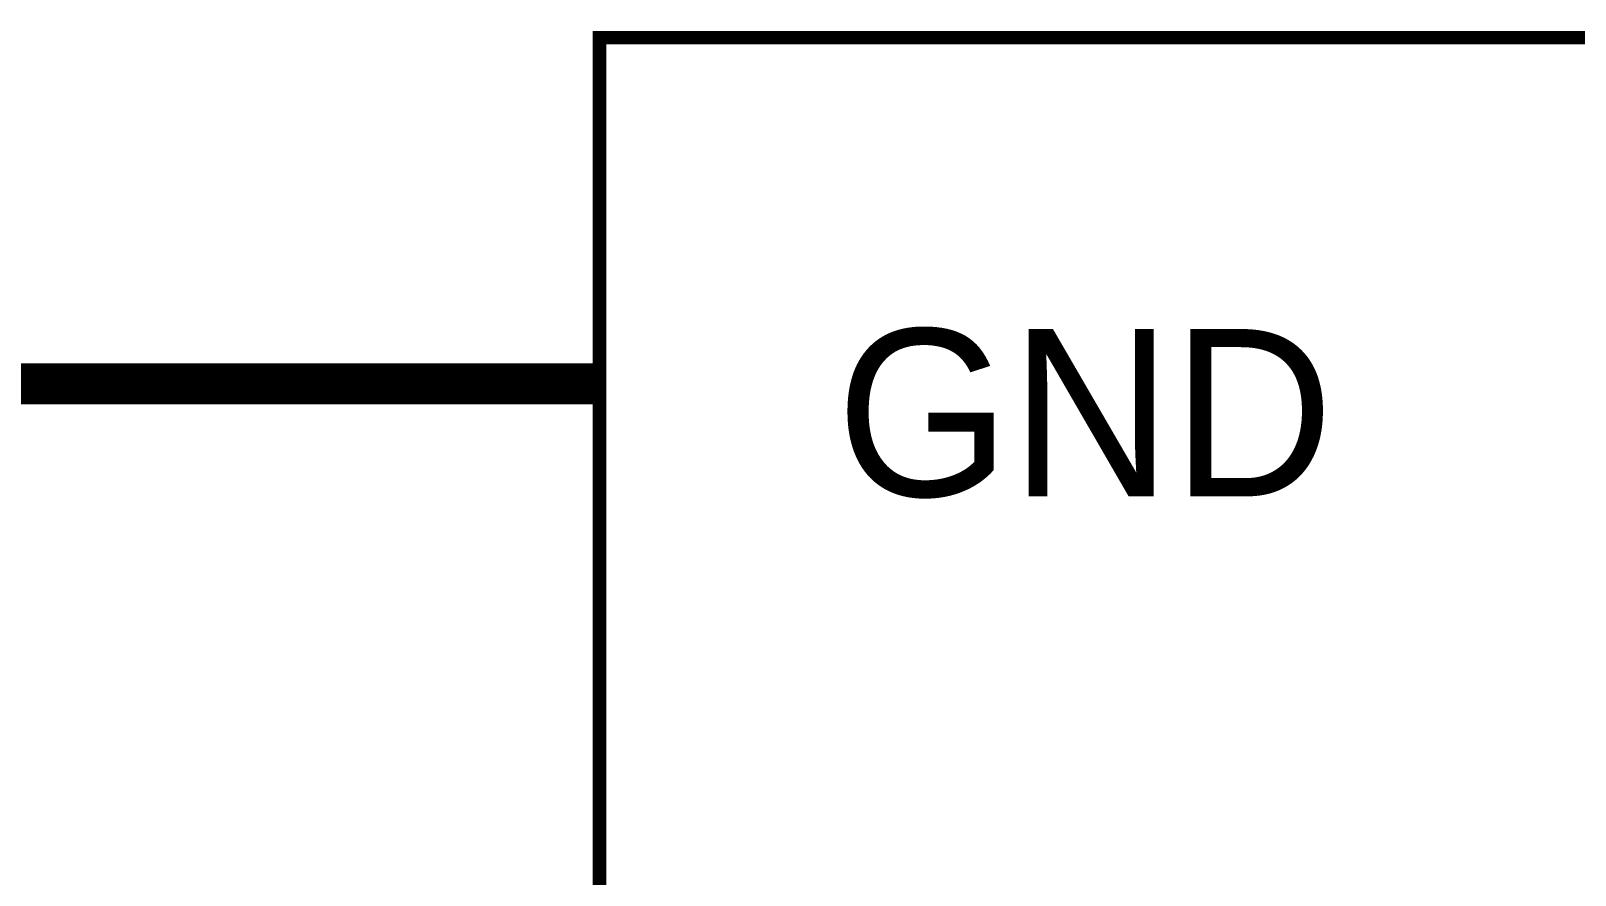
# Model space of a CAD drawing. Header units: millimetres. Extents: x 0 to 9.5, y 0 to 7.5.
# Drawn here: x 6.4359 to 6.882, y 5.8578 to 6.1018 of the extents above; entities that cross this region are included whole.
import ezdxf

# ---------------------------------------------------------------- set-up
doc = ezdxf.new("R2010")
doc.units = ezdxf.units.MM
doc.header["$MEASUREMENT"] = 0
doc.layers.add('Sheet', color=255, linetype='Continuous')

msp = doc.modelspace()

# ---------------------------------------------------------------- linework, layer by layer
at = {"layer": 'Sheet', "const_width": 0.0039}
for points in [[(6.60014, 6.0999), (6.60014, 5.69963), (7.09999, 5.69963), (7.09999, 6.0999), (6.60014, 6.0999), (6.60014, 6.0999)], [(6.60014, 6.0999), (7.09999, 6.0999), (7.09999, 5.69963), (6.60014, 5.69963), (6.60014, 6.0999)]]:
    msp.add_lwpolyline(points, close=True, dxfattribs=at)
at = {"layer": 'Sheet', "const_width": 0.0118}
for points in [[(6.49988, 5.99983), (6.39983, 5.99983)], [(6.59993, 5.99983), (6.49988, 5.99983)]]:
    msp.add_lwpolyline(points, dxfattribs=at)

# ---------------------------------------------------------------- texts
at = {"layer": 'Sheet'}
msp.add_text('GND', height=0.048366, dxfattribs=at).set_placement((6.66851, 5.96731))

doc.saveas('drawing.dxf')
